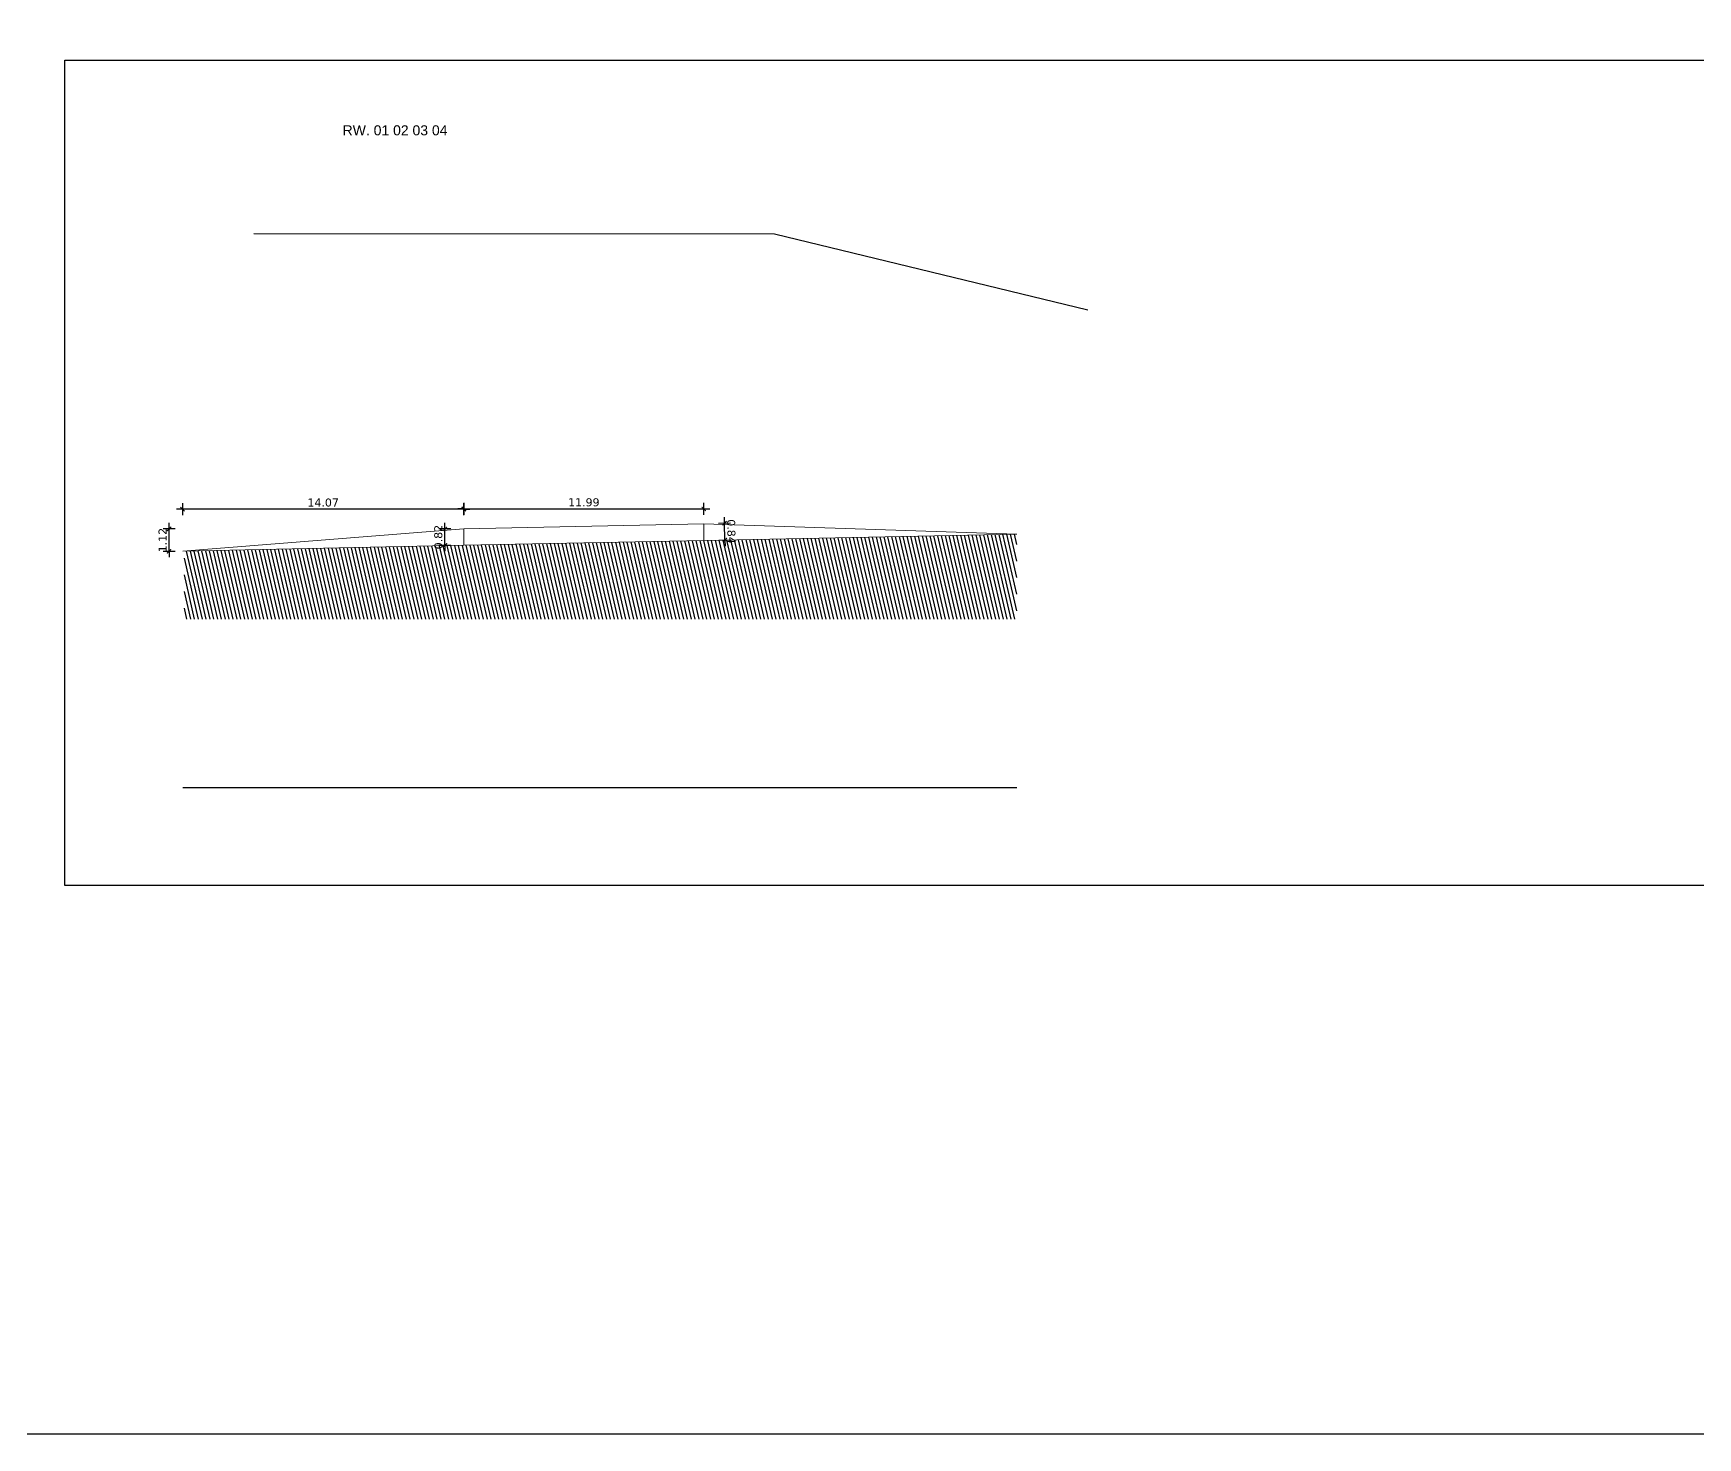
# Model space of a CAD drawing. Header units: metres. Extents: x -686 to 1359326, y 0 to 5497342.
# Drawn here: x 680892 to 680975.1, y 2748454.6 to 2748524.8 of the extents above; entities that cross this region are included whole.
import ezdxf
from ezdxf import colors
from ezdxf.entities.mleader import LeaderData, LeaderLine
from ezdxf.math import Vec2, Vec3

# ---------------------------------------------------------------- set-up
doc = ezdxf.new("R2010")
doc.units = ezdxf.units.M
doc.header["$LTSCALE"] = 5
for name, color, linetype in [('00_XREF_MON_HSC_PAVEMENT', 7, 'Continuous'), ('00_XREF_MON_SHRUBS', 7, 'Continuous'), ('XREF_MON_BUILDINGS$0$01-TX-Length Dimensions', 251, 'Continuous'), ('XREF_MON_BUILDINGS$0$02-L-Profiles', 8, 'Continuous'), ('XREF_MON_BUILDINGS$0$A_TEXT_EDIT', 7, 'Continuous'), ('XREF_MON_BUILDINGS$0$COTAUX', 7, 'Continuous')]:
    doc.layers.add(name, color=color, linetype=linetype)
doc.layers.add('XREF_MON_BUILDINGS$0$00_AUX', color=3, linetype='Continuous', plot=False)
doc.layers.add('XREF_MON_BUILDINGS$0$02-L-Structures', color=4, linetype='Continuous', lineweight=15)
doc.layers.add('XREF_MON_SFT_SHRUBS$0$00-Signage', color=7, linetype='Continuous', lineweight=0)
doc.styles.add('XREF_MON_BUILDINGS$0$Arial_4', font='arial.ttf', dxfattribs={"height": 1.8})
doc.styles.add('XREF_MON_BUILDINGS$0$E200', font='verdana.ttf', dxfattribs={"height": 0.4})
doc.styles.add('XREF_MON_SFT_SHRUBS$0$TER-200', font='ARIALN.TTF', dxfattribs={"height": 1})
doc.dimstyles.new('XREF_MON_BUILDINGS$0$E200', dxfattribs={"dimscale": 0.03, "dimtxt": 12, "dimasz": 1, "dimexe": 0.1, "dimexo": 1, "dimgap": 4, "dimtad": 1, "dimzin": 0, "dimdsep": 46, "dimtxsty": 'XREF_MON_BUILDINGS$0$E200', "dimblk1": 'XREF_MON_BUILDINGS$0$LINCOT200', "dimblk2": 'XREF_MON_BUILDINGS$0$LINCOT200', "dimsah": 1, "dimcen": 0.1, "dimdle": 0.1, "dimse1": 1, "dimse2": 1, "dimclrt": 256, "dimadec": 0, "dimazin": 0, "dimtfac": 0.015385, "dimtofl": 0, "dimtmove": 0, "dimatfit": 3, "dimldrblk": 'XREF_MON_BUILDINGS$0$LINCOT200', "dimfxl": 1, "dimtolj": 1, "dimtzin": 0, "dimarcsym": 0})

# ---------------------------------------------------------------- blocks, each defined once
blk = doc.blocks.new('XREF_MON_BUILDINGS$0$LINCOT200')
for p, q in [((0, -10), (0, 10)), ((0, 0), (10, 0))]:
    blk.add_line(p, q)
at = {"const_width": 1.88}
blk.add_lwpolyline([(3.5, -3.5), (-3.5, 3.5)], dxfattribs=at)
at = {"layer": 'XREF_MON_BUILDINGS$0$COTAUX'}
blk.add_line((0, 0), (-1.2, 0), dxfattribs=at)
blk = doc.blocks.new('*D358')
at = {"layer": 'DEFPOINTS', "color": 0, "transparency": 16777216}
for p in [(680925.466, 2748500.99), (680913.479, 2748500.252), (680925.466, 2748500.252)]:
    blk.add_point(p, dxfattribs=at)
at = {"layer": 'XREF_MON_BUILDINGS$0$01-TX-Length Dimensions', "color": 0, "lineweight": -2, "transparency": 16777216}
blk.add_line((680913.509, 2748500.99), (680925.436, 2748500.99), dxfattribs=at)
at = {"layer": 'XREF_MON_BUILDINGS$0$01-TX-Length Dimensions', "color": 0, "lineweight": -2, "transparency": 16777216, "xscale": 0.03, "yscale": 0.03, "zscale": 0.03}
for p, rotation in [((680913.479, 2748500.99), 180.000000002529), ((680925.466, 2748500.99), 2.528973527200175e-09)]:
    blk.add_blockref('XREF_MON_BUILDINGS$0$LINCOT200', p, dxfattribs=dict(at, rotation=rotation))
at = {"layer": 'XREF_MON_BUILDINGS$0$01-TX-Length Dimensions', "transparency": 16777216, "insert": (680919.473, 2748501.318), "char_height": 0.4, "attachment_point": 5, "rotation": 0, "style": 'XREF_MON_BUILDINGS$0$E200'}
blk.add_mtext('\\A1;11.99', dxfattribs=at)
blk = doc.blocks.new('*D359')
at = {"layer": 'DEFPOINTS', "color": 0, "transparency": 16777216}
for p in [(680925.448, 2748500.251), (680926.505, 2748500.274), (680925.466, 2748499.412)]:
    blk.add_point(p, dxfattribs=at)
at = {"layer": 'XREF_MON_BUILDINGS$0$01-TX-Length Dimensions', "color": 0, "lineweight": -2, "transparency": 16777216}
blk.add_line((680926.522, 2748499.465), (680926.505, 2748500.244), dxfattribs=at)
at = {"layer": 'XREF_MON_BUILDINGS$0$01-TX-Length Dimensions', "color": 0, "lineweight": -2, "transparency": 16777216, "xscale": 0.03, "yscale": 0.03, "zscale": 0.03}
for p, rotation in [((680926.505, 2748500.274), 91.2425269610079), ((680926.523, 2748499.435), 271.2425269610079)]:
    blk.add_blockref('XREF_MON_BUILDINGS$0$LINCOT200', p, dxfattribs=dict(at, rotation=rotation))
at = {"layer": 'XREF_MON_BUILDINGS$0$01-TX-Length Dimensions', "transparency": 16777216, "insert": (680926.843, 2748499.862), "char_height": 0.4, "attachment_point": 5, "rotation": 271.24253, "style": 'XREF_MON_BUILDINGS$0$E200'}
blk.add_mtext('\\A1;0.84', dxfattribs=at)
blk = doc.blocks.new('*D360')
at = {"layer": 'DEFPOINTS', "color": 0, "transparency": 16777216}
for p in [(680912.528, 2748499.992), (680913.479, 2748499.992), (680913.479, 2748499.172)]:
    blk.add_point(p, dxfattribs=at)
at = {"layer": 'XREF_MON_BUILDINGS$0$01-TX-Length Dimensions', "color": 0, "lineweight": -2, "transparency": 16777216}
blk.add_line((680912.528, 2748499.202), (680912.528, 2748499.962), dxfattribs=at)
at = {"layer": 'XREF_MON_BUILDINGS$0$01-TX-Length Dimensions', "color": 0, "lineweight": -2, "transparency": 16777216, "xscale": 0.03, "yscale": 0.03, "zscale": 0.03}
for p, rotation in [((680912.528, 2748499.992), 89.99945866643836), ((680912.528, 2748499.172), 269.9994586664384)]:
    blk.add_blockref('XREF_MON_BUILDINGS$0$LINCOT200', p, dxfattribs=dict(at, rotation=rotation))
at = {"layer": 'XREF_MON_BUILDINGS$0$01-TX-Length Dimensions', "transparency": 16777216, "insert": (680912.199, 2748499.582), "char_height": 0.4, "attachment_point": 5, "rotation": 89.99946, "style": 'XREF_MON_BUILDINGS$0$E200'}
blk.add_mtext('\\A1;0.82', dxfattribs=at)
blk = doc.blocks.new('*D361')
at = {"layer": 'DEFPOINTS', "color": 0, "transparency": 16777216}
for p in [(680898.739, 2748499.992), (680899.432, 2748499.992), (680899.432, 2748498.872)]:
    blk.add_point(p, dxfattribs=at)
at = {"layer": 'XREF_MON_BUILDINGS$0$01-TX-Length Dimensions', "color": 0, "lineweight": -2, "transparency": 16777216}
blk.add_line((680898.739, 2748498.902), (680898.739, 2748499.962), dxfattribs=at)
at = {"layer": 'XREF_MON_BUILDINGS$0$01-TX-Length Dimensions', "color": 0, "lineweight": -2, "transparency": 16777216, "xscale": 0.03, "yscale": 0.03, "zscale": 0.03}
for p, rotation in [((680898.739, 2748499.992), 90.00000000252898), ((680898.739, 2748498.872), 270.000000002529)]:
    blk.add_blockref('XREF_MON_BUILDINGS$0$LINCOT200', p, dxfattribs=dict(at, rotation=rotation))
at = {"layer": 'XREF_MON_BUILDINGS$0$01-TX-Length Dimensions', "transparency": 16777216, "insert": (680898.415, 2748499.432), "char_height": 0.4, "attachment_point": 5, "rotation": 90, "style": 'XREF_MON_BUILDINGS$0$E200'}
blk.add_mtext('\\A1;1.12', dxfattribs=at)
blk = doc.blocks.new('*D362')
at = {"layer": 'DEFPOINTS', "color": 0, "transparency": 16777216}
for p in [(680899.408, 2748500.979), (680899.408, 2748499.94), (680913.479, 2748499.94)]:
    blk.add_point(p, dxfattribs=at)
at = {"layer": 'XREF_MON_BUILDINGS$0$01-TX-Length Dimensions', "color": 0, "lineweight": -2, "transparency": 16777216}
blk.add_line((680913.449, 2748500.979), (680899.438, 2748500.979), dxfattribs=at)
at = {"layer": 'XREF_MON_BUILDINGS$0$01-TX-Length Dimensions', "color": 0, "lineweight": -2, "transparency": 16777216, "xscale": 0.03, "yscale": 0.03, "zscale": 0.03}
for p, rotation in [((680899.408, 2748500.979), 180.0000000044251), ((680913.479, 2748500.979), 4.425093006101465e-09)]:
    blk.add_blockref('XREF_MON_BUILDINGS$0$LINCOT200', p, dxfattribs=dict(at, rotation=rotation))
at = {"layer": 'XREF_MON_BUILDINGS$0$01-TX-Length Dimensions', "transparency": 16777216, "insert": (680906.443, 2748501.307), "char_height": 0.4, "attachment_point": 5, "rotation": 0, "style": 'XREF_MON_BUILDINGS$0$E200'}
blk.add_mtext('\\A1;14.07', dxfattribs=at)
blk = doc.blocks.new('XREF_MON_BUILDINGS')
at = {"layer": 'XREF_MON_BUILDINGS$0$02-L-Profiles'}
h = blk.add_hatch(dxfattribs=at)
h.set_pattern_fill('ANSI31', color=256, scale=1.5, angle=-63.80031)
h.set_pattern_definition([(103.09755, (680741.69472, 2748499.14482), (-0.18262231, -0.0424893), [])])
h.paths.add_polyline_path([(680941.117, 2748499.735), (680925.466, 2748499.412), (680913.479, 2748499.172), (680899.504, 2748498.873), (680899.504, 2748495.482), (680941.117, 2748495.482)])
at = {"layer": 'XREF_MON_BUILDINGS$0$00_AUX'}
for points in [[(680817.846, 2748722.902), (681113.245, 2748722.902), (681113.245, 2748454.757), (680817.846, 2748454.757)], [(680893.534, 2748523.414), (681064.105, 2748523.414), (681064.105, 2748482.166), (680893.534, 2748482.166)]]:
    blk.add_lwpolyline(points, close=True, dxfattribs=at)
for points in [[(680944.659, 2748510.917), (680928.996, 2748514.719), (680902.972, 2748514.728)], [(680941.116, 2748487.052), (680899.432, 2748487.052)]]:
    blk.add_lwpolyline(points, dxfattribs=at)
at = {"layer": 'XREF_MON_BUILDINGS$0$02-L-Structures'}
for p, q in [((680899.432, 2748498.872), (680913.479, 2748499.992)), ((680913.479, 2748499.992), (680925.466, 2748500.252)), ((680913.479, 2748499.172), (680913.479, 2748499.992)), ((680913.479, 2748499.992), (680913.479, 2748499.172)), ((680925.466, 2748500.252), (680941.117, 2748499.735)), ((680925.466, 2748499.412), (680925.466, 2748500.252)), ((680925.466, 2748500.252), (680925.466, 2748499.412)), ((680941.117, 2748499.735), (680925.466, 2748499.412)), ((680913.479, 2748499.172), (680899.432, 2748498.872)), ((680925.466, 2748499.412), (680913.479, 2748499.172))]:
    blk.add_line(p, q, dxfattribs=at)
at = {"layer": 'XREF_MON_BUILDINGS$0$A_TEXT_EDIT', "color": 22, "style": 'XREF_MON_BUILDINGS$0$Arial_4'}
blk.add_text('RW. 01 02 03 04', height=0.5, rotation=0.00007, dxfattribs=at).set_placement((680907.415, 2748519.658))
at = {"layer": 'XREF_MON_BUILDINGS$0$01-TX-Length Dimensions'}
for p1, p2, distance, picture, middle in [((680913.479, 2748499.94), (680899.408, 2748499.94), -1.038, '*D362', (680906.444, 2748501.307)), ((680913.479, 2748500.252), (680925.466, 2748500.252), 0.738, '*D358', (680919.473, 2748501.318))]:
    dim = blk.add_aligned_dim(p1=p1, p2=p2, distance=distance, dimstyle='XREF_MON_BUILDINGS$0$E200', dxfattribs=at)
    dim.commit()
    dim.dimension.update_dxf_attribs({"geometry": picture, "text_midpoint": middle})
for base, p1, p2, angle, picture, middle in [((680926.505, 2748500.274), (680925.466, 2748499.412), (680925.448, 2748500.251), 91.24253, '*D359', (680926.514, 2748499.855)), ((680898.739, 2748499.992), (680899.432, 2748498.872), (680899.432, 2748499.992), 90, '*D361', (680898.739, 2748499.432)), ((680912.528, 2748499.992), (680913.479, 2748499.172), (680913.479, 2748499.992), 89.99946, '*D360', (680912.528, 2748499.582))]:
    dim = blk.add_linear_dim(base=base, p1=p1, p2=p2, angle=angle, dimstyle='XREF_MON_BUILDINGS$0$E200', dxfattribs=at)
    dim.commit()
    dim.dimension.update_dxf_attribs({"geometry": picture, "text_midpoint": middle, "dimtype": 129})
blk = doc.blocks.new('XREF_MON_SFT_SHRUBS')
at = {"layer": 'XREF_MON_SFT_SHRUBS$0$00-Signage'}
ml = blk.add_multileader_mtext('Standard', dxfattribs=at)
ml.set_content('56-STI', color=256, style='XREF_MON_SFT_SHRUBS$0$TER-200')
ml.set_leader_properties(color=256)
ml.build(insert=Vec2(0, 0))
ml.multileader.update_dxf_attribs({"text_left_attachment_type": 2, "dogleg_length": 0.15, "arrow_head_size": 0.05})
ctx = ml.context
ctx.base_point, ctx.char_height, ctx.arrow_head_size, ctx.landing_gap_size, ctx.plane_origin, ctx.plane_x_axis, ctx.plane_y_axis = Vec3(1359324.784, 5497340.858), 0.5, 0.05, 0.09, Vec3(1359310.258, 5497335.53), Vec3(0.901863, 0.432023), Vec3(-0.432023, 0.901863)
ctx.left_attachment = 2
notes = []
notes.append((ctx, [(0, (0, 0, 0), (0, 0), (1, 0), 1, [])]))
ctx.mtext.insert, ctx.mtext.text_direction, ctx.mtext.rotation, ctx.mtext.width, ctx.mtext.defined_height, ctx.mtext.flow_direction = Vec3(1359324.754, 5497341.13), Vec3(0.901863, 0.432023), 0.446734, 0.55359, 0.155, 5
for ctx, leaders in notes:
    for number, flags, end, landing, length, lines in leaders:
        leader = LeaderData()
        leader.index, (leader.has_last_leader_line, leader.has_dogleg_vector, leader.attachment_direction) = number, flags
        leader.last_leader_point, leader.dogleg_vector, leader.dogleg_length = Vec3(end), Vec3(landing), length
        for number, points, colour, breaks in lines:
            line = LeaderLine()
            line.index, line.vertices, line.color, line.breaks = number, Vec3.list(points), colors.encode_raw_color(colour), breaks
            leader.lines.append(line)
        ctx.leaders.append(leader)

msp = doc.modelspace()

# ---------------------------------------------------------------- block references
at = {"layer": '00_XREF_MON_HSC_PAVEMENT'}
msp.add_blockref('XREF_MON_BUILDINGS', (0, 0), dxfattribs=at)

# ---------------------------------------------------------------- next in the draw order: block references
at = {"layer": '00_XREF_MON_SHRUBS'}
msp.add_blockref('XREF_MON_SFT_SHRUBS', (0, 0), dxfattribs=at)

doc.saveas('drawing.dxf')
